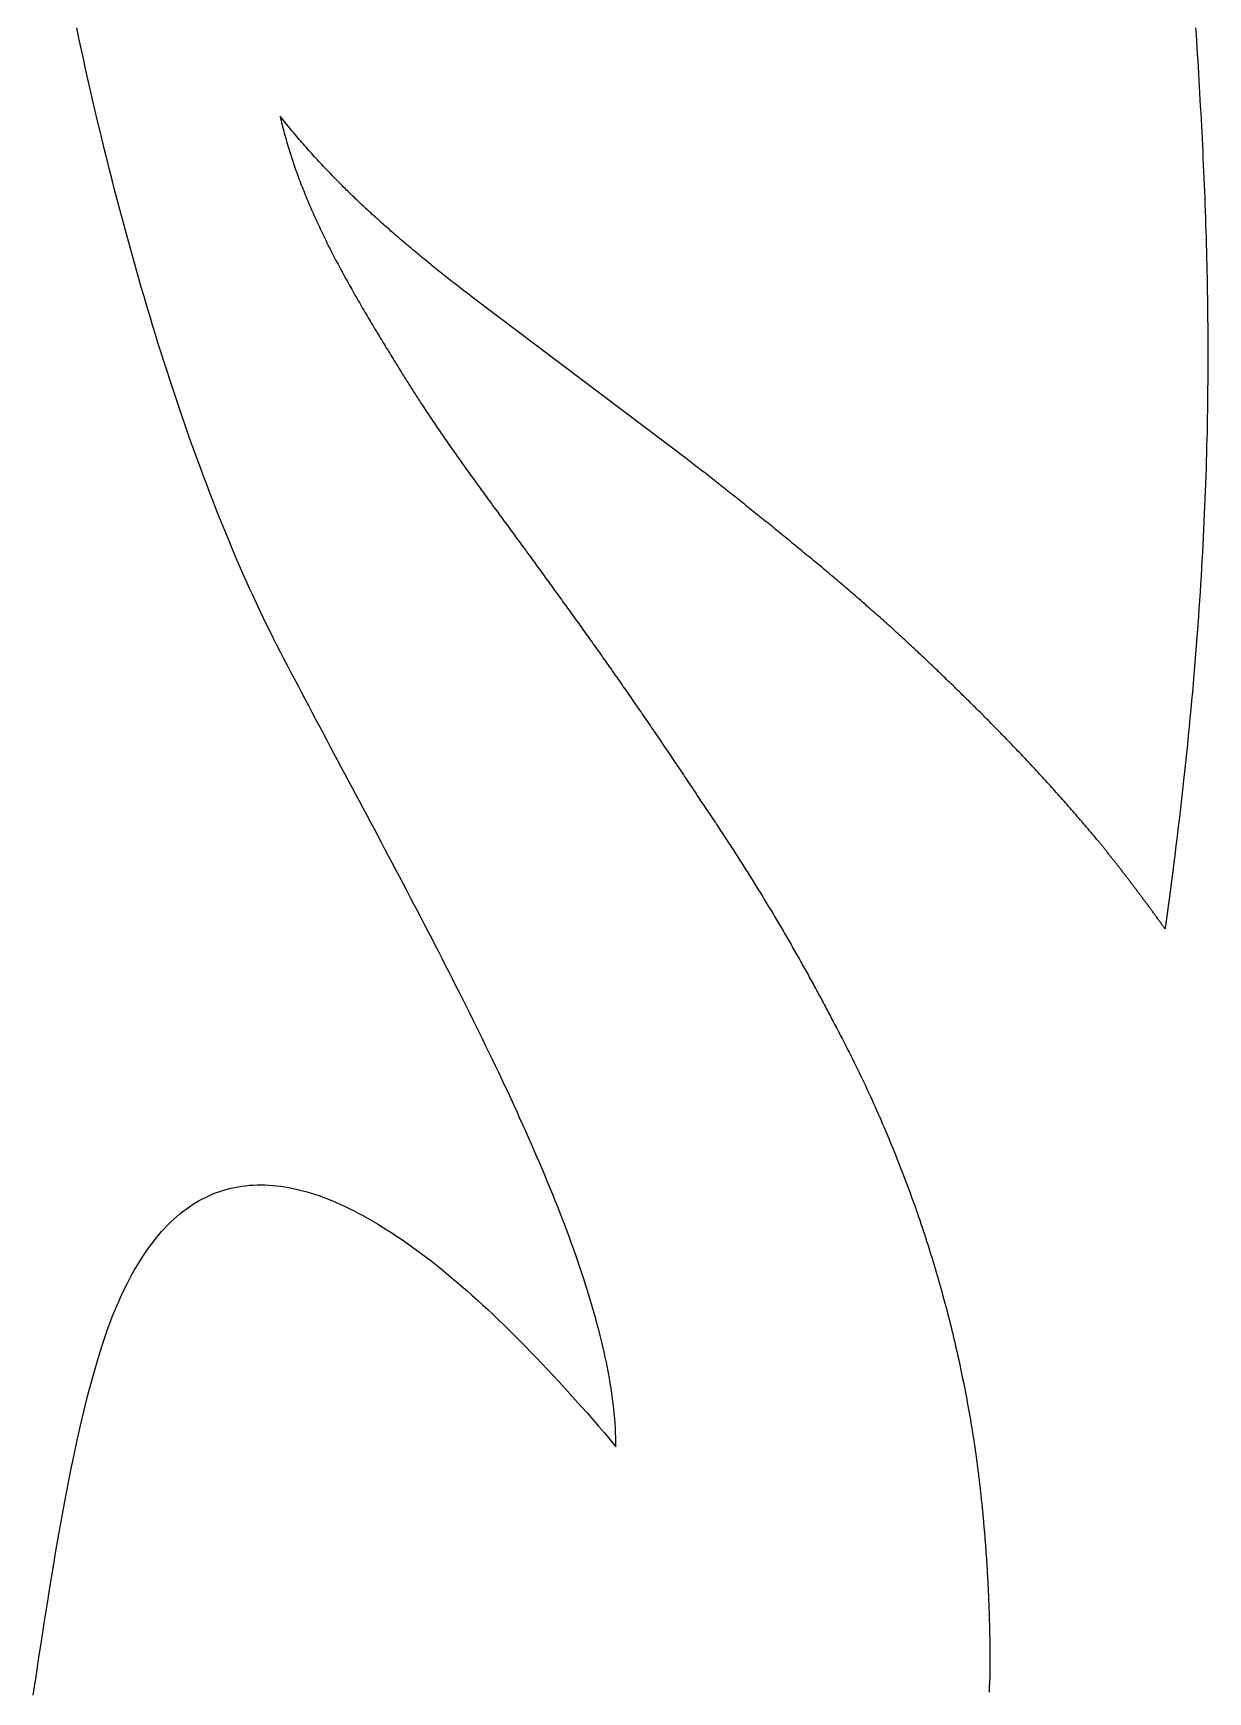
# Model space of a CAD drawing. Extents: x 5 to 105, y 2 to 136.
# Drawn here: x 77.87 to 81.98, y 32.88 to 38.68 of the extents above; entities that cross this region are included whole.
import ezdxf

# ---------------------------------------------------------------- set-up
doc = ezdxf.new("R2010")
doc.units = 0
doc.layers.get('0').update_dxf_attribs({"linetype": 'CONTINUOUS'})

msp = doc.modelspace()

# ---------------------------------------------------------------- linework, layer by layer
at = {"color": 7}
msp.add_lwpolyline([(80.1594, 37.1897), (79.4109, 37.7534)], dxfattribs=at)
for points in [[(78.737, 36.5169, 0), (78.7249, 36.5404, 0), (78.7128, 36.5642, 0), (78.7008, 36.5883, 0), (78.6888, 36.6127, 0), (78.6768, 36.6373, 0), (78.6649, 36.6623, 0), (78.653, 36.6876, 0), (78.6411, 36.7132, 0), (78.6294, 36.739, 0), (78.6176, 36.7651, 0), (78.6059, 36.7915, 0), (78.5943, 36.8182, 0), (78.5826, 36.8451, 0), (78.5711, 36.8723, 0), (78.5596, 36.8998, 0), (78.5481, 36.9275, 0), (78.5367, 36.9555, 0), (78.5254, 36.9837, 0), (78.5141, 37.0121, 0), (78.5028, 37.0408, 0), (78.4916, 37.0698, 0), (78.4805, 37.0989, 0), (78.4694, 37.1283, 0), (78.4584, 37.158, 0), (78.4474, 37.1878, 0), (78.4365, 37.2179, 0), (78.4256, 37.2481, 0), (78.4148, 37.2786, 0), (78.4041, 37.3093, 0), (78.3934, 37.3402, 0), (78.3828, 37.3713, 0), (78.3722, 37.4026, 0), (78.3617, 37.434, 0), (78.3513, 37.4657, 0), (78.341, 37.4976, 0), (78.3307, 37.5296, 0), (78.3204, 37.5618, 0), (78.3103, 37.5941, 0), (78.3002, 37.6267, 0), (78.2902, 37.6594, 0), (78.2802, 37.6922, 0), (78.2703, 37.7252, 0), (78.2605, 37.7584, 0), (78.2508, 37.7917, 0), (78.2411, 37.8252, 0), (78.2315, 37.8588, 0), (78.222, 37.8925, 0), (78.2126, 37.9264, 0), (78.2032, 37.9604, 0), (78.1939, 37.9945, 0), (78.1847, 38.0287, 0), (78.1756, 38.0631, 0), (78.1665, 38.0975, 0), (78.1575, 38.1321, 0), (78.1486, 38.1668, 0), (78.1398, 38.2016, 0), (78.1311, 38.2365, 0), (78.1224, 38.2715, 0), (78.1139, 38.3065, 0), (78.1054, 38.3417, 0), (78.097, 38.3769, 0), (78.0887, 38.4122, 0), (78.0805, 38.4476, 0), (78.0723, 38.4831, 0), (78.0643, 38.5186, 0), (78.0563, 38.5542, 0), (78.0484, 38.5899, 0), (78.0407, 38.6256, 0), (78.033, 38.6613, 0), (78.0254, 38.6971, 0)], [(81.9345, 38.6976, 0), (81.936, 38.6747, 0), (81.9374, 38.6518, 0), (81.9388, 38.629, 0), (81.9402, 38.6061, 0), (81.9416, 38.5833, 0), (81.943, 38.5605, 0), (81.9444, 38.5377, 0), (81.9457, 38.5149, 0), (81.947, 38.4921, 0), (81.9483, 38.4693, 0), (81.9496, 38.4465, 0), (81.9509, 38.4237, 0), (81.9521, 38.4009, 0), (81.9534, 38.3781, 0), (81.9545, 38.3553, 0), (81.9557, 38.3325, 0), (81.9569, 38.3096, 0), (81.958, 38.2868, 0), (81.9591, 38.2639, 0), (81.9602, 38.241, 0), (81.9612, 38.2181, 0), (81.9623, 38.1952, 0), (81.9632, 38.1722, 0), (81.9642, 38.1492, 0), (81.9651, 38.1262, 0), (81.9661, 38.1031, 0), (81.9669, 38.0801, 0), (81.9678, 38.0569, 0), (81.9686, 38.0338, 0), (81.9694, 38.0106, 0), (81.9701, 37.9873, 0), (81.9708, 37.9641, 0), (81.9715, 37.9407, 0), (81.9721, 37.9174, 0), (81.9727, 37.8939, 0), (81.9733, 37.8705, 0), (81.9738, 37.8469, 0), (81.9743, 37.8233, 0), (81.9748, 37.7997, 0), (81.9752, 37.776, 0), (81.9756, 37.7522, 0), (81.9759, 37.7284, 0), (81.9762, 37.7045, 0), (81.9765, 37.6805, 0), (81.9767, 37.6564, 0), (81.9768, 37.6323, 0), (81.977, 37.6081, 0), (81.977, 37.5838, 0), (81.9771, 37.5595, 0), (81.977, 37.5351, 0), (81.977, 37.5105, 0), (81.9769, 37.4859, 0), (81.9767, 37.4612, 0), (81.9765, 37.4364, 0), (81.9762, 37.4116, 0), (81.9759, 37.3866, 0), (81.9756, 37.3615, 0), (81.9752, 37.3364, 0), (81.9747, 37.3111, 0), (81.9742, 37.2857, 0), (81.9736, 37.2603, 0), (81.973, 37.2347, 0), (81.9723, 37.209, 0), (81.9716, 37.1832, 0), (81.9708, 37.1573, 0), (81.9699, 37.1312, 0), (81.969, 37.1051, 0), (81.9681, 37.0788, 0), (81.967, 37.0524, 0), (81.966, 37.0259, 0), (81.9648, 36.9993, 0), (81.9636, 36.9725, 0), (81.9623, 36.9456, 0), (81.961, 36.9186, 0), (81.9596, 36.8914, 0), (81.9582, 36.8641, 0), (81.9566, 36.8367, 0), (81.9551, 36.8091, 0), (81.9534, 36.7814, 0), (81.9517, 36.7535, 0), (81.9499, 36.7255, 0), (81.948, 36.6974, 0), (81.9461, 36.669, 0), (81.9441, 36.6406, 0), (81.9421, 36.612, 0), (81.9399, 36.5832, 0), (81.9377, 36.5542, 0), (81.9355, 36.5251, 0), (81.9331, 36.4959, 0), (81.9307, 36.4665, 0), (81.9282, 36.4369, 0), (81.9256, 36.4071, 0), (81.923, 36.3772, 0), (81.9202, 36.347, 0), (81.9174, 36.3168, 0), (81.9146, 36.2863, 0), (81.9116, 36.2556, 0), (81.9086, 36.2248, 0), (81.9055, 36.1938, 0), (81.9023, 36.1626, 0), (81.899, 36.1312, 0), (81.8956, 36.0996, 0), (81.8922, 36.0679, 0), (81.8887, 36.0359, 0), (81.8851, 36.0037, 0), (81.8814, 35.9714, 0), (81.8776, 35.9388, 0), (81.8738, 35.906, 0), (81.8698, 35.8731, 0), (81.8658, 35.8399, 0), (81.8617, 35.8065, 0), (81.8574, 35.7729, 0), (81.8532, 35.7391, 0)], [(78.7358, 38.3887, 0), (78.7376, 38.3813, 0), (78.7393, 38.3739, 0), (78.7411, 38.3665, 0), (78.7429, 38.3591, 0), (78.7447, 38.3517, 0), (78.7466, 38.3444, 0), (78.7485, 38.337, 0), (78.7505, 38.3297, 0), (78.7525, 38.3224, 0), (78.7545, 38.3151, 0), (78.7565, 38.3077, 0), (78.7586, 38.3004, 0), (78.7607, 38.2931, 0), (78.7629, 38.2859, 0), (78.7651, 38.2786, 0), (78.7673, 38.2713, 0), (78.7696, 38.2641, 0), (78.7718, 38.2568, 0), (78.7742, 38.2496, 0), (78.7765, 38.2424, 0), (78.7789, 38.2352, 0), (78.7813, 38.2279, 0), (78.7837, 38.2207, 0), (78.7862, 38.2136, 0), (78.7887, 38.2064, 0), (78.7912, 38.1992, 0), (78.7938, 38.192, 0), (78.7964, 38.1849, 0), (78.799, 38.1777, 0), (78.8017, 38.1706, 0), (78.8043, 38.1635, 0), (78.807, 38.1564, 0), (78.8098, 38.1493, 0), (78.8125, 38.1422, 0), (78.8153, 38.1351, 0), (78.8181, 38.128, 0), (78.821, 38.1209, 0), (78.8238, 38.1138, 0), (78.8267, 38.1068, 0), (78.8296, 38.0997, 0), (78.8326, 38.0927, 0), (78.8355, 38.0857, 0), (78.8385, 38.0786, 0), (78.8415, 38.0716, 0), (78.8446, 38.0646, 0), (78.8476, 38.0576, 0), (78.8507, 38.0506, 0), (78.8538, 38.0437, 0), (78.8569, 38.0367, 0), (78.8601, 38.0297, 0), (78.8633, 38.0228, 0), (78.8665, 38.0158, 0), (78.8697, 38.0089, 0), (78.8729, 38.0019, 0), (78.8762, 37.995, 0), (78.8795, 37.9881, 0), (78.8828, 37.9812, 0), (78.8861, 37.9743, 0), (78.8894, 37.9674, 0), (78.8928, 37.9605, 0), (78.8962, 37.9536, 0), (78.8996, 37.9468, 0), (78.903, 37.9399, 0), (78.9064, 37.933, 0), (78.9099, 37.9262, 0), (78.9133, 37.9194, 0), (78.9168, 37.9125, 0), (78.9203, 37.9057, 0), (78.9239, 37.8989, 0), (78.9274, 37.8921, 0), (78.931, 37.8853, 0), (78.9345, 37.8785, 0), (78.9381, 37.8717, 0), (78.9417, 37.8649, 0), (78.9453, 37.8582, 0), (78.949, 37.8514, 0), (78.9526, 37.8446, 0), (78.9563, 37.8379, 0), (78.9599, 37.8311, 0), (78.9636, 37.8244, 0), (78.9673, 37.8177, 0), (78.971, 37.811, 0), (78.9748, 37.8043, 0), (78.9785, 37.7976, 0), (78.9823, 37.7909, 0), (78.986, 37.7842, 0), (78.9898, 37.7775, 0), (78.9936, 37.7708, 0), (78.9974, 37.7641, 0), (79.0012, 37.7575, 0), (79.005, 37.7508, 0), (79.0088, 37.7442, 0), (79.0127, 37.7375, 0), (79.0165, 37.7309, 0), (79.0204, 37.7242, 0), (79.0242, 37.7176, 0), (79.0281, 37.711, 0), (79.032, 37.7044, 0), (79.0359, 37.6978, 0), (79.0398, 37.6912, 0), (79.0437, 37.6846, 0), (79.0476, 37.678, 0), (79.0515, 37.6714, 0), (79.0554, 37.6649, 0), (79.0593, 37.6583, 0), (79.0633, 37.6518, 0), (79.0672, 37.6452, 0), (79.0711, 37.6387, 0), (79.0751, 37.6321, 0), (79.0791, 37.6256, 0), (79.083, 37.6191, 0), (79.087, 37.6125, 0), (79.0909, 37.606, 0), (79.0949, 37.5995, 0), (79.0989, 37.593, 0), (79.1029, 37.5865, 0), (79.1068, 37.58, 0), (79.1108, 37.5735, 0), (79.1148, 37.5671, 0), (79.1188, 37.5606, 0), (79.1228, 37.5541, 0), (79.1267, 37.5477, 0), (79.1307, 37.5412, 0), (79.1347, 37.5348, 0), (79.1387, 37.5283, 0), (79.1427, 37.5219, 0), (79.1467, 37.5154, 0)], [(79.4109, 37.7534, 0), (79.4051, 37.7578, 0), (79.3993, 37.7623, 0), (79.3935, 37.7668, 0), (79.3877, 37.7713, 0), (79.3819, 37.7757, 0), (79.3761, 37.7802, 0), (79.3704, 37.7847, 0), (79.3646, 37.7892, 0), (79.3588, 37.7937, 0), (79.3531, 37.7982, 0), (79.3473, 37.8027, 0), (79.3416, 37.8072, 0), (79.3358, 37.8117, 0), (79.3301, 37.8162, 0), (79.3244, 37.8208, 0), (79.3186, 37.8253, 0), (79.3129, 37.8298, 0), (79.3072, 37.8343, 0), (79.3015, 37.8389, 0), (79.2958, 37.8434, 0), (79.2901, 37.848, 0), (79.2844, 37.8525, 0), (79.2788, 37.8571, 0), (79.2731, 37.8617, 0), (79.2674, 37.8662, 0), (79.2618, 37.8708, 0), (79.2561, 37.8754, 0), (79.2505, 37.88, 0), (79.2449, 37.8846, 0), (79.2392, 37.8892, 0), (79.2336, 37.8938, 0), (79.228, 37.8984, 0), (79.2224, 37.9031, 0), (79.2168, 37.9077, 0), (79.2112, 37.9124, 0), (79.2056, 37.917, 0), (79.2, 37.9217, 0), (79.1945, 37.9263, 0), (79.1889, 37.931, 0), (79.1834, 37.9357, 0), (79.1778, 37.9404, 0), (79.1723, 37.9451, 0), (79.1668, 37.9498, 0), (79.1612, 37.9545, 0), (79.1557, 37.9592, 0), (79.1502, 37.9639, 0), (79.1447, 37.9687, 0), (79.1392, 37.9734, 0), (79.1337, 37.9782, 0), (79.1283, 37.983, 0), (79.1228, 37.9877, 0), (79.1174, 37.9925, 0), (79.1119, 37.9973, 0), (79.1065, 38.0021, 0), (79.101, 38.0069, 0), (79.0956, 38.0118, 0), (79.0902, 38.0166, 0), (79.0848, 38.0215, 0), (79.0794, 38.0263, 0), (79.074, 38.0312, 0), (79.0686, 38.0361, 0), (79.0633, 38.041, 0), (79.0579, 38.0459, 0), (79.0525, 38.0508, 0), (79.0472, 38.0557, 0), (79.0419, 38.0606, 0), (79.0365, 38.0656, 0), (79.0312, 38.0705, 0), (79.0259, 38.0755, 0), (79.0206, 38.0805, 0), (79.0153, 38.0855, 0), (79.0101, 38.0905, 0), (79.0048, 38.0955, 0), (78.9995, 38.1005, 0), (78.9943, 38.1056, 0), (78.989, 38.1107, 0), (78.9838, 38.1157, 0), (78.9786, 38.1208, 0), (78.9734, 38.1259, 0), (78.9682, 38.131, 0), (78.963, 38.1361, 0), (78.9578, 38.1413, 0), (78.9526, 38.1464, 0), (78.9475, 38.1516, 0), (78.9423, 38.1568, 0), (78.9372, 38.162, 0), (78.9321, 38.1672, 0), (78.9269, 38.1724, 0), (78.9218, 38.1776, 0), (78.9167, 38.1829, 0), (78.9116, 38.1881, 0), (78.9066, 38.1934, 0), (78.9015, 38.1987, 0), (78.8964, 38.204, 0), (78.8914, 38.2094, 0), (78.8863, 38.2147, 0), (78.8813, 38.2201, 0), (78.8763, 38.2254, 0), (78.8713, 38.2308, 0), (78.8663, 38.2362, 0), (78.8613, 38.2416, 0), (78.8564, 38.2471, 0), (78.8514, 38.2525, 0), (78.8465, 38.258, 0), (78.8415, 38.2635, 0), (78.8366, 38.269, 0), (78.8317, 38.2745, 0), (78.8268, 38.2801, 0), (78.8219, 38.2856, 0), (78.817, 38.2912, 0), (78.8121, 38.2968, 0), (78.8073, 38.3024, 0), (78.8024, 38.308, 0), (78.7976, 38.3136, 0), (78.7928, 38.3193, 0), (78.788, 38.325, 0), (78.7832, 38.3307, 0), (78.7784, 38.3364, 0), (78.7736, 38.3421, 0), (78.7688, 38.3479, 0), (78.7641, 38.3537, 0), (78.7594, 38.3594, 0), (78.7546, 38.3653, 0), (78.7499, 38.3711, 0), (78.7452, 38.3769, 0), (78.7405, 38.3828, 0), (78.7359, 38.3887, 0)], [(79.1467, 37.5154, 0), (79.1506, 37.5089, 0), (79.1546, 37.5024, 0), (79.1586, 37.4958, 0), (79.1626, 37.4893, 0), (79.1666, 37.4828, 0), (79.1706, 37.4764, 0), (79.1747, 37.4699, 0), (79.1787, 37.4634, 0), (79.1828, 37.4569, 0), (79.1868, 37.4505, 0), (79.1909, 37.4441, 0), (79.195, 37.4376, 0), (79.1991, 37.4312, 0), (79.2032, 37.4248, 0), (79.2073, 37.4184, 0), (79.2114, 37.412, 0), (79.2155, 37.4056, 0), (79.2196, 37.3992, 0), (79.2238, 37.3929, 0), (79.2279, 37.3865, 0), (79.2321, 37.3802, 0), (79.2362, 37.3738, 0), (79.2404, 37.3675, 0), (79.2446, 37.3612, 0), (79.2488, 37.3549, 0), (79.253, 37.3486, 0), (79.2572, 37.3423, 0), (79.2614, 37.336, 0), (79.2656, 37.3297, 0), (79.2698, 37.3234, 0), (79.2741, 37.3171, 0), (79.2783, 37.3109, 0), (79.2825, 37.3046, 0), (79.2868, 37.2984, 0), (79.2911, 37.2921, 0), (79.2953, 37.2859, 0), (79.2996, 37.2797, 0), (79.3039, 37.2735, 0), (79.3081, 37.2673, 0), (79.3124, 37.2611, 0), (79.3167, 37.2549, 0), (79.321, 37.2487, 0), (79.3253, 37.2425, 0), (79.3296, 37.2363, 0), (79.3339, 37.2301, 0), (79.3383, 37.224, 0), (79.3426, 37.2178, 0), (79.3469, 37.2117, 0), (79.3513, 37.2055, 0), (79.3556, 37.1994, 0), (79.3599, 37.1932, 0), (79.3643, 37.1871, 0), (79.3686, 37.181, 0), (79.373, 37.1749, 0), (79.3773, 37.1688, 0), (79.3817, 37.1626, 0), (79.3861, 37.1565, 0), (79.3904, 37.1504, 0), (79.3948, 37.1443, 0), (79.3992, 37.1383, 0), (79.4035, 37.1322, 0), (79.4079, 37.1261, 0), (79.4123, 37.12, 0), (79.4167, 37.1139, 0), (79.4211, 37.1079, 0), (79.4255, 37.1018, 0), (79.4299, 37.0958, 0), (79.4343, 37.0897, 0), (79.4387, 37.0836, 0), (79.4431, 37.0776, 0), (79.4475, 37.0716, 0), (79.4519, 37.0655, 0), (79.4563, 37.0595, 0), (79.4607, 37.0534, 0), (79.4651, 37.0474, 0), (79.4695, 37.0414, 0), (79.4739, 37.0354, 0), (79.4783, 37.0293, 0), (79.4827, 37.0233, 0), (79.4871, 37.0173, 0), (79.4915, 37.0113, 0), (79.4959, 37.0053, 0), (79.5003, 36.9993, 0), (79.5047, 36.9933, 0), (79.5092, 36.9873, 0), (79.5136, 36.9812, 0), (79.518, 36.9752, 0), (79.5224, 36.9692, 0), (79.5268, 36.9633, 0), (79.5312, 36.9573, 0), (79.5356, 36.9513, 0), (79.54, 36.9453, 0), (79.5444, 36.9393, 0), (79.5488, 36.9333, 0), (79.5532, 36.9273, 0), (79.5576, 36.9213, 0), (79.562, 36.9153, 0), (79.5664, 36.9093, 0), (79.5708, 36.9034, 0), (79.5752, 36.8974, 0), (79.5796, 36.8914, 0), (79.584, 36.8854, 0), (79.5884, 36.8794, 0), (79.5927, 36.8734, 0), (79.5971, 36.8675, 0), (79.6015, 36.8615, 0), (79.6059, 36.8555, 0), (79.6102, 36.8495, 0), (79.6146, 36.8435, 0), (79.619, 36.8375, 0), (79.6233, 36.8316, 0), (79.6277, 36.8256, 0), (79.632, 36.8196, 0), (79.6364, 36.8136, 0), (79.6407, 36.8076, 0), (79.6451, 36.8016, 0), (79.6494, 36.7956, 0), (79.6538, 36.7897, 0), (79.6581, 36.7837, 0), (79.6624, 36.7777, 0), (79.6667, 36.7717, 0), (79.671, 36.7657, 0), (79.6754, 36.7597, 0), (79.6797, 36.7537, 0), (79.684, 36.7477, 0), (79.6883, 36.7417, 0), (79.6925, 36.7357, 0)], [(80.9012, 36.5752, 0), (80.8955, 36.5804, 0), (80.8898, 36.5856, 0), (80.8841, 36.5907, 0), (80.8783, 36.5959, 0), (80.8726, 36.6011, 0), (80.8669, 36.6062, 0), (80.8611, 36.6113, 0), (80.8554, 36.6165, 0), (80.8496, 36.6216, 0), (80.8439, 36.6267, 0), (80.8381, 36.6318, 0), (80.8324, 36.637, 0), (80.8266, 36.6421, 0), (80.8209, 36.6472, 0), (80.8151, 36.6522, 0), (80.8093, 36.6573, 0), (80.8036, 36.6624, 0), (80.7978, 36.6675, 0), (80.792, 36.6725, 0), (80.7862, 36.6776, 0), (80.7805, 36.6826, 0), (80.7747, 36.6877, 0), (80.7689, 36.6927, 0), (80.7631, 36.6977, 0), (80.7573, 36.7027, 0), (80.7515, 36.7078, 0), (80.7457, 36.7128, 0), (80.7399, 36.7178, 0), (80.7341, 36.7228, 0), (80.7283, 36.7278, 0), (80.7225, 36.7327, 0), (80.7167, 36.7377, 0), (80.7109, 36.7427, 0), (80.7051, 36.7477, 0), (80.6993, 36.7526, 0), (80.6934, 36.7576, 0), (80.6876, 36.7625, 0), (80.6818, 36.7675, 0), (80.676, 36.7724, 0), (80.6701, 36.7773, 0), (80.6643, 36.7823, 0), (80.6585, 36.7872, 0), (80.6526, 36.7921, 0), (80.6468, 36.797, 0), (80.641, 36.8019, 0), (80.6351, 36.8068, 0), (80.6293, 36.8117, 0), (80.6234, 36.8166, 0), (80.6176, 36.8215, 0), (80.6118, 36.8264, 0), (80.6059, 36.8312, 0), (80.6001, 36.8361, 0), (80.5942, 36.841, 0), (80.5884, 36.8458, 0), (80.5825, 36.8507, 0), (80.5766, 36.8555, 0), (80.5708, 36.8604, 0), (80.5649, 36.8652, 0), (80.5591, 36.87, 0), (80.5532, 36.8749, 0), (80.5474, 36.8797, 0), (80.5415, 36.8845, 0), (80.5356, 36.8893, 0), (80.5298, 36.8941, 0), (80.5239, 36.8989, 0), (80.518, 36.9037, 0), (80.5122, 36.9085, 0), (80.5063, 36.9133, 0), (80.5004, 36.9181, 0), (80.4945, 36.9229, 0), (80.4887, 36.9277, 0), (80.4828, 36.9324, 0), (80.4769, 36.9372, 0), (80.471, 36.942, 0), (80.4652, 36.9467, 0), (80.4593, 36.9515, 0), (80.4534, 36.9562, 0), (80.4475, 36.961, 0), (80.4416, 36.9657, 0), (80.4358, 36.9705, 0), (80.4299, 36.9752, 0), (80.424, 36.9799, 0), (80.4181, 36.9847, 0), (80.4122, 36.9894, 0), (80.4064, 36.9941, 0), (80.4005, 36.9988, 0), (80.3946, 37.0036, 0), (80.3887, 37.0083, 0), (80.3828, 37.013, 0), (80.3769, 37.0177, 0), (80.3711, 37.0224, 0), (80.3652, 37.0271, 0), (80.3593, 37.0318, 0), (80.3534, 37.0365, 0), (80.3475, 37.0412, 0), (80.3416, 37.0458, 0), (80.3358, 37.0505, 0), (80.3299, 37.0552, 0), (80.324, 37.0599, 0), (80.3181, 37.0645, 0), (80.3122, 37.0692, 0), (80.3063, 37.0739, 0), (80.3005, 37.0785, 0), (80.2946, 37.0832, 0), (80.2887, 37.0879, 0), (80.2828, 37.0925, 0), (80.2769, 37.0972, 0), (80.271, 37.1018, 0), (80.2652, 37.1065, 0), (80.2593, 37.1111, 0), (80.2534, 37.1158, 0), (80.2475, 37.1204, 0), (80.2416, 37.125, 0), (80.2358, 37.1297, 0), (80.2299, 37.1343, 0), (80.224, 37.1389, 0), (80.2181, 37.1436, 0), (80.2123, 37.1482, 0), (80.2064, 37.1528, 0), (80.2005, 37.1574, 0), (80.1946, 37.162, 0), (80.1888, 37.1667, 0), (80.1829, 37.1713, 0), (80.177, 37.1759, 0), (80.1712, 37.1805, 0), (80.1653, 37.1851, 0), (80.1594, 37.1897, 0)], [(79.6925, 36.7357, 0), (79.6969, 36.7297, 0), (79.7012, 36.7238, 0), (79.7056, 36.7178, 0), (79.7099, 36.7119, 0), (79.7143, 36.7059, 0), (79.7186, 36.7, 0), (79.7229, 36.694, 0), (79.7272, 36.688, 0), (79.7316, 36.6821, 0), (79.7359, 36.6761, 0), (79.7402, 36.6702, 0), (79.7445, 36.6642, 0), (79.7488, 36.6582, 0), (79.7531, 36.6523, 0), (79.7574, 36.6463, 0), (79.7617, 36.6404, 0), (79.766, 36.6344, 0), (79.7703, 36.6284, 0), (79.7746, 36.6225, 0), (79.7789, 36.6165, 0), (79.7832, 36.6106, 0), (79.7874, 36.6046, 0), (79.7917, 36.5986, 0), (79.796, 36.5927, 0), (79.8002, 36.5867, 0), (79.8045, 36.5807, 0), (79.8088, 36.5748, 0), (79.813, 36.5688, 0), (79.8173, 36.5629, 0), (79.8215, 36.5569, 0), (79.8258, 36.5509, 0), (79.83, 36.545, 0), (79.8342, 36.539, 0), (79.8385, 36.533, 0), (79.8427, 36.5271, 0), (79.8469, 36.5211, 0), (79.8511, 36.5151, 0), (79.8554, 36.5092, 0), (79.8596, 36.5032, 0), (79.8638, 36.4972, 0), (79.868, 36.4913, 0), (79.8722, 36.4853, 0), (79.8764, 36.4793, 0), (79.8806, 36.4734, 0), (79.8848, 36.4674, 0), (79.889, 36.4614, 0), (79.8932, 36.4555, 0), (79.8974, 36.4495, 0), (79.9015, 36.4435, 0), (79.9057, 36.4376, 0), (79.9099, 36.4316, 0), (79.9141, 36.4256, 0), (79.9182, 36.4197, 0), (79.9224, 36.4137, 0), (79.9266, 36.4077, 0), (79.9307, 36.4018, 0), (79.9349, 36.3958, 0), (79.939, 36.3898, 0), (79.9432, 36.3839, 0), (79.9473, 36.3779, 0), (79.9514, 36.372, 0), (79.9556, 36.366, 0), (79.9597, 36.36, 0), (79.9638, 36.3541, 0), (79.968, 36.3481, 0), (79.9721, 36.3421, 0), (79.9762, 36.3362, 0), (79.9803, 36.3302, 0), (79.9844, 36.3243, 0), (79.9885, 36.3183, 0), (79.9926, 36.3123, 0), (79.9967, 36.3064, 0), (80.0008, 36.3004, 0), (80.0049, 36.2945, 0), (80.009, 36.2885, 0), (80.0131, 36.2825, 0), (80.0172, 36.2766, 0), (80.0213, 36.2706, 0), (80.0253, 36.2647, 0), (80.0294, 36.2587, 0), (80.0335, 36.2527, 0), (80.0375, 36.2468, 0), (80.0416, 36.2408, 0), (80.0457, 36.2349, 0), (80.0497, 36.2289, 0), (80.0538, 36.223, 0), (80.0578, 36.217, 0), (80.0619, 36.2111, 0), (80.0659, 36.2051, 0), (80.0699, 36.1992, 0), (80.074, 36.1932, 0), (80.078, 36.1873, 0), (80.082, 36.1813, 0), (80.0861, 36.1754, 0), (80.0901, 36.1694, 0), (80.0941, 36.1635, 0), (80.0981, 36.1575, 0), (80.1021, 36.1516, 0), (80.1061, 36.1456, 0), (80.1101, 36.1397, 0), (80.1141, 36.1337, 0), (80.1181, 36.1278, 0), (80.1221, 36.1219, 0), (80.1261, 36.1159, 0), (80.1301, 36.11, 0), (80.1341, 36.104, 0), (80.138, 36.0981, 0), (80.142, 36.0922, 0), (80.146, 36.0862, 0), (80.1499, 36.0803, 0), (80.1539, 36.0744, 0), (80.1579, 36.0684, 0), (80.1618, 36.0625, 0), (80.1658, 36.0566, 0), (80.1697, 36.0506, 0), (80.1737, 36.0447, 0), (80.1776, 36.0388, 0), (80.1816, 36.0328, 0), (80.1855, 36.0269, 0), (80.1894, 36.021, 0), (80.1934, 36.0151, 0), (80.1973, 36.0091, 0), (80.2012, 36.0032, 0), (80.2051, 35.9973, 0), (80.209, 35.9914, 0), (80.213, 35.9855, 0), (80.2169, 35.9795, 0)], [(81.595, 35.8559, 0), (81.5898, 35.862, 0), (81.5847, 35.8682, 0), (81.5795, 35.8744, 0), (81.5744, 35.8806, 0), (81.5692, 35.8867, 0), (81.564, 35.8928, 0), (81.5588, 35.899, 0), (81.5536, 35.9051, 0), (81.5484, 35.9112, 0), (81.5432, 35.9173, 0), (81.538, 35.9234, 0), (81.5327, 35.9295, 0), (81.5275, 35.9355, 0), (81.5223, 35.9416, 0), (81.517, 35.9477, 0), (81.5118, 35.9537, 0), (81.5065, 35.9597, 0), (81.5013, 35.9658, 0), (81.496, 35.9718, 0), (81.4907, 35.9778, 0), (81.4855, 35.9838, 0), (81.4802, 35.9898, 0), (81.4749, 35.9958, 0), (81.4696, 36.0017, 0), (81.4643, 36.0077, 0), (81.459, 36.0136, 0), (81.4537, 36.0196, 0), (81.4483, 36.0255, 0), (81.443, 36.0315, 0), (81.4377, 36.0374, 0), (81.4323, 36.0433, 0), (81.427, 36.0492, 0), (81.4217, 36.0551, 0), (81.4163, 36.061, 0), (81.4109, 36.0668, 0), (81.4056, 36.0727, 0), (81.4002, 36.0786, 0), (81.3948, 36.0844, 0), (81.3895, 36.0902, 0), (81.3841, 36.0961, 0), (81.3787, 36.1019, 0), (81.3733, 36.1077, 0), (81.3679, 36.1135, 0), (81.3625, 36.1193, 0), (81.3571, 36.1251, 0), (81.3517, 36.1309, 0), (81.3462, 36.1367, 0), (81.3408, 36.1424, 0), (81.3354, 36.1482, 0), (81.33, 36.1539, 0), (81.3245, 36.1597, 0), (81.3191, 36.1654, 0), (81.3136, 36.1711, 0), (81.3082, 36.1769, 0), (81.3027, 36.1826, 0), (81.2973, 36.1883, 0), (81.2918, 36.194, 0), (81.2863, 36.1996, 0), (81.2809, 36.2053, 0), (81.2754, 36.211, 0), (81.2699, 36.2167, 0), (81.2644, 36.2223, 0), (81.2589, 36.228, 0), (81.2534, 36.2336, 0), (81.2479, 36.2392, 0), (81.2424, 36.2449, 0), (81.2369, 36.2505, 0), (81.2314, 36.2561, 0), (81.2259, 36.2617, 0), (81.2204, 36.2673, 0), (81.2149, 36.2729, 0), (81.2094, 36.2785, 0), (81.2038, 36.284, 0), (81.1983, 36.2896, 0), (81.1928, 36.2952, 0), (81.1872, 36.3007, 0), (81.1817, 36.3063, 0), (81.1761, 36.3118, 0), (81.1706, 36.3173, 0), (81.165, 36.3228, 0), (81.1595, 36.3284, 0), (81.1539, 36.3339, 0), (81.1484, 36.3394, 0), (81.1428, 36.3449, 0), (81.1372, 36.3504, 0), (81.1317, 36.3558, 0), (81.1261, 36.3613, 0), (81.1205, 36.3668, 0), (81.1149, 36.3722, 0), (81.1093, 36.3777, 0), (81.1038, 36.3831, 0), (81.0982, 36.3886, 0), (81.0926, 36.394, 0), (81.087, 36.3995, 0), (81.0814, 36.4049, 0), (81.0758, 36.4103, 0), (81.0702, 36.4157, 0), (81.0646, 36.4211, 0), (81.059, 36.4265, 0), (81.0534, 36.4319, 0), (81.0478, 36.4373, 0), (81.0422, 36.4427, 0), (81.0365, 36.448, 0), (81.0309, 36.4534, 0), (81.0253, 36.4588, 0), (81.0197, 36.4641, 0), (81.0141, 36.4695, 0), (81.0084, 36.4748, 0), (81.0028, 36.4801, 0), (80.9972, 36.4855, 0), (80.9915, 36.4908, 0), (80.9859, 36.4961, 0), (80.9803, 36.5014, 0), (80.9746, 36.5067, 0), (80.969, 36.512, 0), (80.9634, 36.5173, 0), (80.9577, 36.5226, 0), (80.9521, 36.5279, 0), (80.9464, 36.5332, 0), (80.9408, 36.5384, 0), (80.9351, 36.5437, 0), (80.9295, 36.549, 0), (80.9238, 36.5542, 0), (80.9182, 36.5595, 0), (80.9125, 36.5647, 0), (80.9069, 36.57, 0), (80.9012, 36.5752, 0)], [(79.9092, 33.7408, 0), (79.9091, 33.7569, 0), (79.9087, 33.7732, 0), (79.9081, 33.7896, 0), (79.9073, 33.8062, 0), (79.9062, 33.8229, 0), (79.9049, 33.8398, 0), (79.9033, 33.8568, 0), (79.9016, 33.874, 0), (79.8996, 33.8914, 0), (79.8974, 33.9089, 0), (79.8949, 33.9265, 0), (79.8923, 33.9443, 0), (79.8894, 33.9622, 0), (79.8863, 33.9802, 0), (79.883, 33.9984, 0), (79.8795, 34.0167, 0), (79.8758, 34.0352, 0), (79.8718, 34.0538, 0), (79.8677, 34.0725, 0), (79.8634, 34.0914, 0), (79.8589, 34.1103, 0), (79.8541, 34.1295, 0), (79.8492, 34.1487, 0), (79.8441, 34.168, 0), (79.8388, 34.1875, 0), (79.8334, 34.2071, 0), (79.8277, 34.2268, 0), (79.8218, 34.2467, 0), (79.8158, 34.2666, 0), (79.8096, 34.2867, 0), (79.8033, 34.3069, 0), (79.7967, 34.3271, 0), (79.79, 34.3475, 0), (79.7831, 34.368, 0), (79.7761, 34.3886, 0), (79.7689, 34.4094, 0), (79.7615, 34.4302, 0), (79.754, 34.4511, 0), (79.7463, 34.4721, 0), (79.7384, 34.4932, 0), (79.7305, 34.5144, 0), (79.7223, 34.5357, 0), (79.714, 34.5571, 0), (79.7056, 34.5786, 0), (79.697, 34.6001, 0), (79.6883, 34.6218, 0), (79.6795, 34.6435, 0), (79.6705, 34.6654, 0), (79.6614, 34.6873, 0), (79.6522, 34.7093, 0), (79.6428, 34.7313, 0), (79.6333, 34.7535, 0), (79.6237, 34.7757, 0), (79.614, 34.798, 0), (79.6041, 34.8204, 0), (79.5941, 34.8428, 0), (79.5841, 34.8653, 0), (79.5739, 34.8879, 0), (79.5636, 34.9105, 0), (79.5532, 34.9332, 0), (79.5426, 34.956, 0), (79.532, 34.9788, 0), (79.5213, 35.0017, 0), (79.5105, 35.0247, 0), (79.4996, 35.0477, 0), (79.4886, 35.0708, 0), (79.4775, 35.0939, 0), (79.4664, 35.1171, 0), (79.4551, 35.1403, 0), (79.4438, 35.1635, 0), (79.4323, 35.1869, 0), (79.4208, 35.2102, 0), (79.4093, 35.2336, 0), (79.3976, 35.2571, 0), (79.3859, 35.2805, 0), (79.3741, 35.3041, 0), (79.3623, 35.3276, 0), (79.3503, 35.3512, 0), (79.3384, 35.3749, 0), (79.3263, 35.3985, 0), (79.3142, 35.4222, 0), (79.3021, 35.4459, 0), (79.2899, 35.4697, 0), (79.2776, 35.4934, 0), (79.2653, 35.5172, 0), (79.253, 35.5411, 0), (79.2406, 35.5649, 0), (79.2282, 35.5888, 0), (79.2157, 35.6126, 0), (79.2032, 35.6365, 0), (79.1907, 35.6604, 0), (79.1781, 35.6844, 0), (79.1655, 35.7083, 0), (79.1529, 35.7322, 0), (79.1403, 35.7562, 0), (79.1276, 35.7801, 0), (79.1149, 35.8041, 0), (79.1022, 35.8281, 0), (79.0895, 35.852, 0), (79.0768, 35.876, 0), (79.064, 35.9, 0), (79.0513, 35.9239, 0), (79.0385, 35.9479, 0), (79.0258, 35.9718, 0), (79.013, 35.9957, 0), (79.0003, 36.0197, 0), (78.9875, 36.0436, 0), (78.9748, 36.0675, 0), (78.962, 36.0914, 0), (78.9493, 36.1152, 0), (78.9366, 36.1391, 0), (78.9239, 36.1629, 0), (78.9112, 36.1867, 0), (78.8986, 36.2105, 0), (78.8859, 36.2343, 0), (78.8733, 36.258, 0), (78.8608, 36.2817, 0), (78.8482, 36.3054, 0), (78.8357, 36.3291, 0), (78.8232, 36.3527, 0), (78.8108, 36.3763, 0), (78.7984, 36.3998, 0), (78.786, 36.4233, 0), (78.7737, 36.4468, 0), (78.7614, 36.4702, 0), (78.7492, 36.4936, 0), (78.737, 36.5169, 0)], [(80.2169, 35.9795, 0), (80.2208, 35.9737, 0), (80.2248, 35.9678, 0), (80.2288, 35.962, 0), (80.2327, 35.9561, 0), (80.2367, 35.9502, 0), (80.2406, 35.9444, 0), (80.2446, 35.9385, 0), (80.2485, 35.9327, 0), (80.2524, 35.9268, 0), (80.2564, 35.9209, 0), (80.2603, 35.915, 0), (80.2642, 35.9092, 0), (80.2681, 35.9033, 0), (80.272, 35.8974, 0), (80.2759, 35.8915, 0), (80.2797, 35.8857, 0), (80.2836, 35.8798, 0), (80.2875, 35.8739, 0), (80.2913, 35.868, 0), (80.2952, 35.8621, 0), (80.299, 35.8562, 0), (80.3029, 35.8504, 0), (80.3067, 35.8445, 0), (80.3105, 35.8386, 0), (80.3144, 35.8327, 0), (80.3182, 35.8268, 0), (80.322, 35.8209, 0), (80.3258, 35.815, 0), (80.3296, 35.8091, 0), (80.3334, 35.8032, 0), (80.3371, 35.7973, 0), (80.3409, 35.7914, 0), (80.3447, 35.7855, 0), (80.3484, 35.7796, 0), (80.3522, 35.7737, 0), (80.3559, 35.7678, 0), (80.3597, 35.7618, 0), (80.3634, 35.7559, 0), (80.3671, 35.75, 0), (80.3708, 35.7441, 0), (80.3746, 35.7382, 0), (80.3783, 35.7323, 0), (80.382, 35.7264, 0), (80.3857, 35.7204, 0), (80.3893, 35.7145, 0), (80.393, 35.7086, 0), (80.3967, 35.7027, 0), (80.4004, 35.6968, 0), (80.404, 35.6908, 0), (80.4077, 35.6849, 0), (80.4113, 35.679, 0), (80.4149, 35.6731, 0), (80.4186, 35.6671, 0), (80.4222, 35.6612, 0), (80.4258, 35.6553, 0), (80.4294, 35.6493, 0), (80.433, 35.6434, 0), (80.4366, 35.6375, 0), (80.4402, 35.6315, 0), (80.4438, 35.6256, 0), (80.4474, 35.6197, 0), (80.4509, 35.6137, 0), (80.4545, 35.6078, 0), (80.4581, 35.6018, 0), (80.4616, 35.5959, 0), (80.4652, 35.59, 0), (80.4687, 35.584, 0), (80.4722, 35.5781, 0), (80.4757, 35.5721, 0), (80.4792, 35.5662, 0), (80.4828, 35.5602, 0), (80.4862, 35.5543, 0), (80.4897, 35.5484, 0), (80.4932, 35.5424, 0), (80.4967, 35.5365, 0), (80.5002, 35.5305, 0), (80.5036, 35.5246, 0), (80.5071, 35.5186, 0), (80.5105, 35.5127, 0), (80.514, 35.5067, 0), (80.5174, 35.5007, 0), (80.5209, 35.4948, 0), (80.5243, 35.4888, 0), (80.5277, 35.4829, 0), (80.5311, 35.4769, 0), (80.5345, 35.471, 0), (80.5379, 35.465, 0), (80.5413, 35.4591, 0), (80.5447, 35.4531, 0), (80.548, 35.4471, 0), (80.5514, 35.4412, 0), (80.5548, 35.4352, 0), (80.5581, 35.4293, 0), (80.5615, 35.4233, 0), (80.5648, 35.4173, 0), (80.5681, 35.4114, 0), (80.5714, 35.4054, 0), (80.5748, 35.3995, 0), (80.5781, 35.3935, 0), (80.5814, 35.3875, 0), (80.5847, 35.3816, 0), (80.5879, 35.3756, 0), (80.5912, 35.3696, 0), (80.5945, 35.3637, 0), (80.5978, 35.3577, 0), (80.601, 35.3517, 0), (80.6043, 35.3458, 0), (80.6075, 35.3398, 0), (80.6108, 35.3338, 0), (80.614, 35.3279, 0), (80.6172, 35.3219, 0), (80.6204, 35.3159, 0), (80.6236, 35.31, 0), (80.6268, 35.304, 0), (80.63, 35.298, 0), (80.6332, 35.2921, 0), (80.6364, 35.2861, 0), (80.6396, 35.2801, 0), (80.6427, 35.2742, 0), (80.6459, 35.2682, 0), (80.649, 35.2622, 0), (80.6522, 35.2562, 0), (80.6553, 35.2503, 0), (80.6584, 35.2443, 0), (80.6616, 35.2383, 0), (80.6647, 35.2324, 0), (80.6678, 35.2264, 0)], [(81.8278, 35.5494, 0), (81.8261, 35.5519, 0), (81.8243, 35.5544, 0), (81.8225, 35.5569, 0), (81.8207, 35.5594, 0), (81.8189, 35.5618, 0), (81.8172, 35.5643, 0), (81.8154, 35.5668, 0), (81.8136, 35.5693, 0), (81.8118, 35.5717, 0), (81.81, 35.5742, 0), (81.8082, 35.5767, 0), (81.8064, 35.5792, 0), (81.8046, 35.5816, 0), (81.8028, 35.5841, 0), (81.8011, 35.5866, 0), (81.7993, 35.589, 0), (81.7975, 35.5915, 0), (81.7957, 35.594, 0), (81.7939, 35.5964, 0), (81.7921, 35.5989, 0), (81.7903, 35.6014, 0), (81.7885, 35.6038, 0), (81.7867, 35.6063, 0), (81.7849, 35.6088, 0), (81.7831, 35.6112, 0), (81.7813, 35.6137, 0), (81.7795, 35.6161, 0), (81.7777, 35.6186, 0), (81.7759, 35.6211, 0), (81.7741, 35.6235, 0), (81.7723, 35.626, 0), (81.7705, 35.6284, 0), (81.7687, 35.6309, 0), (81.7669, 35.6333, 0), (81.7651, 35.6358, 0), (81.7633, 35.6382, 0), (81.7614, 35.6407, 0), (81.7596, 35.6431, 0), (81.7578, 35.6456, 0), (81.756, 35.648, 0), (81.7542, 35.6504, 0), (81.7524, 35.6529, 0), (81.7506, 35.6553, 0), (81.7488, 35.6578, 0), (81.7469, 35.6602, 0), (81.7451, 35.6626, 0), (81.7433, 35.6651, 0), (81.7415, 35.6675, 0), (81.7397, 35.6699, 0), (81.7379, 35.6724, 0), (81.736, 35.6748, 0), (81.7342, 35.6772, 0), (81.7324, 35.6797, 0), (81.7306, 35.6821, 0), (81.7287, 35.6845, 0), (81.7269, 35.687, 0), (81.7251, 35.6894, 0), (81.7233, 35.6918, 0), (81.7214, 35.6942, 0), (81.7196, 35.6966, 0), (81.7178, 35.6991, 0), (81.716, 35.7015, 0), (81.7141, 35.7039, 0), (81.7123, 35.7063, 0), (81.7105, 35.7087, 0), (81.7086, 35.7111, 0), (81.7068, 35.7136, 0), (81.705, 35.716, 0), (81.7031, 35.7184, 0), (81.7013, 35.7208, 0), (81.6994, 35.7232, 0), (81.6976, 35.7256, 0), (81.6958, 35.728, 0), (81.6939, 35.7304, 0), (81.6921, 35.7328, 0), (81.6902, 35.7352, 0), (81.6884, 35.7376, 0), (81.6866, 35.74, 0), (81.6847, 35.7424, 0), (81.6829, 35.7448, 0), (81.681, 35.7472, 0), (81.6792, 35.7496, 0), (81.6773, 35.752, 0), (81.6755, 35.7544, 0), (81.6736, 35.7568, 0), (81.6718, 35.7592, 0), (81.6699, 35.7615, 0), (81.6681, 35.7639, 0), (81.6662, 35.7663, 0), (81.6644, 35.7687, 0), (81.6625, 35.7711, 0), (81.6606, 35.7735, 0), (81.6588, 35.7758, 0), (81.6569, 35.7782, 0), (81.6551, 35.7806, 0), (81.6532, 35.783, 0), (81.6513, 35.7853, 0), (81.6495, 35.7877, 0), (81.6476, 35.7901, 0), (81.6457, 35.7924, 0), (81.6439, 35.7948, 0), (81.642, 35.7972, 0), (81.6401, 35.7995, 0), (81.6383, 35.8019, 0), (81.6364, 35.8043, 0), (81.6345, 35.8066, 0), (81.6327, 35.809, 0), (81.6308, 35.8113, 0), (81.6289, 35.8137, 0), (81.627, 35.8161, 0), (81.6252, 35.8184, 0), (81.6233, 35.8208, 0), (81.6214, 35.8231, 0), (81.6195, 35.8255, 0), (81.6176, 35.8278, 0), (81.6158, 35.8302, 0), (81.6139, 35.8325, 0), (81.612, 35.8348, 0), (81.6101, 35.8372, 0), (81.6082, 35.8395, 0), (81.6063, 35.8419, 0), (81.6045, 35.8442, 0), (81.6026, 35.8465, 0), (81.6007, 35.8489, 0), (81.5988, 35.8512, 0), (81.5969, 35.8535, 0), (81.595, 35.8559, 0)], [(81.8532, 35.7391, 0), (81.853, 35.7375, 0), (81.8528, 35.736, 0), (81.8526, 35.7345, 0), (81.8524, 35.7329, 0), (81.8522, 35.7314, 0), (81.852, 35.7299, 0), (81.8518, 35.7284, 0), (81.8516, 35.7268, 0), (81.8514, 35.7253, 0), (81.8512, 35.7238, 0), (81.8511, 35.7223, 0), (81.8509, 35.7208, 0), (81.8507, 35.7192, 0), (81.8505, 35.7177, 0), (81.8503, 35.7162, 0), (81.8501, 35.7147, 0), (81.8499, 35.7132, 0), (81.8497, 35.7117, 0), (81.8495, 35.7102, 0), (81.8493, 35.7087, 0), (81.8491, 35.7071, 0), (81.8489, 35.7056, 0), (81.8487, 35.7041, 0), (81.8485, 35.7026, 0), (81.8483, 35.7011, 0), (81.8481, 35.6996, 0), (81.8479, 35.6981, 0), (81.8477, 35.6966, 0), (81.8475, 35.6951, 0), (81.8473, 35.6936, 0), (81.8472, 35.6921, 0), (81.847, 35.6906, 0), (81.8468, 35.6891, 0), (81.8466, 35.6876, 0), (81.8464, 35.6861, 0), (81.8462, 35.6846, 0), (81.846, 35.6831, 0), (81.8458, 35.6816, 0), (81.8456, 35.6801, 0), (81.8454, 35.6787, 0), (81.8452, 35.6772, 0), (81.845, 35.6757, 0), (81.8448, 35.6742, 0), (81.8446, 35.6727, 0), (81.8444, 35.6712, 0), (81.8442, 35.6697, 0), (81.844, 35.6682, 0), (81.8438, 35.6667, 0), (81.8436, 35.6653, 0), (81.8434, 35.6638, 0), (81.8432, 35.6623, 0), (81.843, 35.6608, 0), (81.8428, 35.6593, 0), (81.8426, 35.6578, 0), (81.8424, 35.6563, 0), (81.8422, 35.6549, 0), (81.842, 35.6534, 0), (81.8418, 35.6519, 0), (81.8416, 35.6504, 0), (81.8414, 35.6489, 0), (81.8412, 35.6474, 0), (81.841, 35.646, 0), (81.8408, 35.6445, 0), (81.8405, 35.643, 0), (81.8403, 35.6415, 0), (81.8401, 35.64, 0), (81.8399, 35.6386, 0), (81.8397, 35.6371, 0), (81.8395, 35.6356, 0), (81.8393, 35.6341, 0), (81.8391, 35.6326, 0), (81.8389, 35.6312, 0), (81.8387, 35.6297, 0), (81.8385, 35.6282, 0), (81.8383, 35.6267, 0), (81.8381, 35.6252, 0), (81.8379, 35.6238, 0), (81.8377, 35.6223, 0), (81.8375, 35.6208, 0), (81.8373, 35.6193, 0), (81.8371, 35.6178, 0), (81.8369, 35.6164, 0), (81.8367, 35.6149, 0), (81.8365, 35.6134, 0), (81.8363, 35.6119, 0), (81.8361, 35.6104, 0), (81.8359, 35.609, 0), (81.8357, 35.6075, 0), (81.8355, 35.606, 0), (81.8353, 35.6045, 0), (81.8351, 35.603, 0), (81.8349, 35.6016, 0), (81.8347, 35.6001, 0), (81.8345, 35.5986, 0), (81.8343, 35.5971, 0), (81.8341, 35.5956, 0), (81.8339, 35.5942, 0), (81.8337, 35.5927, 0), (81.8335, 35.5912, 0), (81.8333, 35.5897, 0), (81.8331, 35.5882, 0), (81.8329, 35.5867, 0), (81.8327, 35.5852, 0), (81.8325, 35.5838, 0), (81.8323, 35.5823, 0), (81.8321, 35.5808, 0), (81.8319, 35.5793, 0), (81.8316, 35.5778, 0), (81.8314, 35.5763, 0), (81.8312, 35.5748, 0), (81.831, 35.5734, 0), (81.8308, 35.5719, 0), (81.8306, 35.5704, 0), (81.8304, 35.5689, 0), (81.8302, 35.5674, 0), (81.83, 35.5659, 0), (81.8298, 35.5644, 0), (81.8296, 35.5629, 0), (81.8294, 35.5614, 0), (81.8292, 35.5599, 0), (81.829, 35.5584, 0), (81.8288, 35.5569, 0), (81.8286, 35.5554, 0), (81.8284, 35.5539, 0), (81.8282, 35.5524, 0), (81.828, 35.5509, 0), (81.8279, 35.5494, 0)], [(80.6678, 35.2264, 0), (80.6741, 35.2145, 0), (80.6805, 35.2026, 0), (80.6867, 35.1907, 0), (80.693, 35.1788, 0), (80.6992, 35.1669, 0), (80.7053, 35.155, 0), (80.7114, 35.1431, 0), (80.7175, 35.1311, 0), (80.7236, 35.1192, 0), (80.7296, 35.1073, 0), (80.7355, 35.0954, 0), (80.7414, 35.0834, 0), (80.7473, 35.0715, 0), (80.7531, 35.0595, 0), (80.7589, 35.0476, 0), (80.7647, 35.0357, 0), (80.7704, 35.0237, 0), (80.776, 35.0117, 0), (80.7817, 34.9998, 0), (80.7873, 34.9878, 0), (80.7928, 34.9759, 0), (80.7983, 34.9639, 0), (80.8038, 34.9519, 0), (80.8092, 34.9399, 0), (80.8146, 34.928, 0), (80.82, 34.916, 0), (80.8253, 34.904, 0), (80.8306, 34.892, 0), (80.8358, 34.88, 0), (80.841, 34.868, 0), (80.8461, 34.856, 0), (80.8512, 34.844, 0), (80.8563, 34.832, 0), (80.8614, 34.82, 0), (80.8664, 34.808, 0), (80.8713, 34.796, 0), (80.8762, 34.784, 0), (80.8811, 34.772, 0), (80.886, 34.76, 0), (80.8908, 34.748, 0), (80.8955, 34.736, 0), (80.9002, 34.724, 0), (80.9049, 34.712, 0), (80.9096, 34.6999, 0), (80.9142, 34.6879, 0), (80.9188, 34.6759, 0), (80.9233, 34.6639, 0), (80.9278, 34.6518, 0), (80.9322, 34.6398, 0), (80.9367, 34.6278, 0), (80.941, 34.6158, 0), (80.9454, 34.6037, 0), (80.9497, 34.5917, 0), (80.954, 34.5797, 0), (80.9582, 34.5677, 0), (80.9624, 34.5556, 0), (80.9665, 34.5436, 0), (80.9706, 34.5316, 0), (80.9747, 34.5195, 0), (80.9788, 34.5075, 0), (80.9828, 34.4955, 0), (80.9867, 34.4834, 0), (80.9907, 34.4714, 0), (80.9946, 34.4594, 0), (80.9984, 34.4473, 0), (81.0022, 34.4353, 0), (81.006, 34.4233, 0), (81.0098, 34.4112, 0), (81.0135, 34.3992, 0), (81.0171, 34.3872, 0), (81.0208, 34.3751, 0), (81.0244, 34.3631, 0), (81.0279, 34.3511, 0), (81.0315, 34.339, 0), (81.0349, 34.327, 0), (81.0384, 34.315, 0), (81.0418, 34.303, 0), (81.0452, 34.2909, 0), (81.0485, 34.2789, 0), (81.0518, 34.2669, 0), (81.0551, 34.2548, 0), (81.0583, 34.2428, 0), (81.0615, 34.2308, 0), (81.0647, 34.2188, 0), (81.0678, 34.2068, 0), (81.0709, 34.1948, 0), (81.074, 34.1827, 0), (81.077, 34.1707, 0), (81.08, 34.1587, 0), (81.0829, 34.1467, 0), (81.0858, 34.1347, 0), (81.0887, 34.1227, 0), (81.0916, 34.1107, 0), (81.0944, 34.0987, 0), (81.0971, 34.0867, 0), (81.0999, 34.0747, 0), (81.1026, 34.0627, 0), (81.1053, 34.0507, 0), (81.1079, 34.0387, 0), (81.1105, 34.0267, 0), (81.113, 34.0147, 0), (81.1156, 34.0027, 0), (81.1181, 33.9908, 0), (81.1205, 33.9788, 0), (81.123, 33.9668, 0), (81.1253, 33.9548, 0), (81.1277, 33.9429, 0), (81.13, 33.9309, 0), (81.1323, 33.9189, 0), (81.1346, 33.907, 0), (81.1368, 33.895, 0), (81.139, 33.8831, 0), (81.1411, 33.8711, 0), (81.1432, 33.8592, 0), (81.1453, 33.8472, 0), (81.1474, 33.8353, 0), (81.1494, 33.8234, 0), (81.1514, 33.8114, 0), (81.1533, 33.7995, 0), (81.1552, 33.7876, 0), (81.1571, 33.7757, 0), (81.159, 33.7638, 0), (81.1608, 33.7518, 0), (81.1626, 33.7399, 0), (81.1643, 33.728, 0), (81.166, 33.7161, 0), (81.1677, 33.7042, 0)], [(78.0996, 34.0493, 0), (78.1065, 34.0718, 0), (78.1135, 34.0939, 0), (78.1207, 34.1155, 0), (78.128, 34.1366, 0), (78.1354, 34.1573, 0), (78.143, 34.1776, 0), (78.1507, 34.1975, 0), (78.1585, 34.2169, 0), (78.1665, 34.2358, 0), (78.1746, 34.2543, 0), (78.1828, 34.2724, 0), (78.1912, 34.2901, 0), (78.1997, 34.3073, 0), (78.2083, 34.3241, 0), (78.2171, 34.3404, 0), (78.2259, 34.3564, 0), (78.235, 34.3719, 0), (78.2441, 34.3869, 0), (78.2534, 34.4016, 0), (78.2628, 34.4158, 0), (78.2723, 34.4296, 0), (78.282, 34.443, 0), (78.2918, 34.4559, 0), (78.3017, 34.4685, 0), (78.3117, 34.4806, 0), (78.3219, 34.4923, 0), (78.3321, 34.5036, 0), (78.3426, 34.5144, 0), (78.3531, 34.5249, 0), (78.3637, 34.5349, 0), (78.3745, 34.5446, 0), (78.3854, 34.5538, 0), (78.3964, 34.5626, 0), (78.4076, 34.571, 0), (78.4189, 34.579, 0), (78.4302, 34.5866, 0), (78.4418, 34.5938, 0), (78.4534, 34.6006, 0), (78.4651, 34.607, 0), (78.477, 34.6129, 0), (78.489, 34.6185, 0), (78.5011, 34.6237, 0), (78.5133, 34.6285, 0), (78.5256, 34.6329, 0), (78.5381, 34.6369, 0), (78.5506, 34.6405, 0), (78.5633, 34.6437, 0), (78.5761, 34.6466, 0), (78.589, 34.649, 0), (78.6021, 34.6511, 0), (78.6152, 34.6527, 0), (78.6284, 34.654, 0), (78.6418, 34.6549, 0), (78.6553, 34.6554, 0), (78.6689, 34.6555, 0), (78.6826, 34.6553, 0), (78.6964, 34.6546, 0), (78.7103, 34.6536, 0), (78.7243, 34.6523, 0), (78.7385, 34.6505, 0), (78.7527, 34.6484, 0), (78.7671, 34.6458, 0), (78.7815, 34.643, 0), (78.7961, 34.6397, 0), (78.8108, 34.6361, 0), (78.8255, 34.6321, 0), (78.8404, 34.6277, 0), (78.8554, 34.623, 0), (78.8705, 34.6179, 0), (78.8857, 34.6125, 0), (78.901, 34.6067, 0), (78.9164, 34.6005, 0), (78.9319, 34.594, 0), (78.9476, 34.5871, 0), (78.9633, 34.5798, 0), (78.9791, 34.5722, 0), (78.995, 34.5643, 0), (79.011, 34.5559, 0), (79.0271, 34.5473, 0), (79.0434, 34.5383, 0), (79.0597, 34.5289, 0), (79.0761, 34.5192, 0), (79.0926, 34.5091, 0), (79.1092, 34.4987, 0), (79.1259, 34.4879, 0), (79.1427, 34.4768, 0), (79.1596, 34.4654, 0), (79.1766, 34.4536, 0), (79.1937, 34.4415, 0), (79.2109, 34.429, 0), (79.2282, 34.4162, 0), (79.2456, 34.4031, 0), (79.263, 34.3896, 0), (79.2806, 34.3758, 0), (79.2983, 34.3617, 0), (79.316, 34.3472, 0), (79.3339, 34.3324, 0), (79.3518, 34.3173, 0), (79.3698, 34.3018, 0), (79.3879, 34.286, 0), (79.4061, 34.2699, 0), (79.4244, 34.2535, 0), (79.4428, 34.2367, 0), (79.4612, 34.2196, 0), (79.4798, 34.2022, 0), (79.4984, 34.1845, 0), (79.5172, 34.1665, 0), (79.536, 34.1481, 0), (79.5549, 34.1294, 0), (79.5739, 34.1105, 0), (79.5929, 34.0912, 0), (79.6121, 34.0716, 0), (79.6313, 34.0516, 0), (79.6507, 34.0314, 0), (79.6701, 34.0109, 0), (79.6895, 33.99, 0), (79.7091, 33.9689, 0), (79.7288, 33.9474, 0), (79.7485, 33.9256, 0), (79.7683, 33.9036, 0), (79.7882, 33.8812, 0), (79.8082, 33.8586, 0), (79.8282, 33.8356, 0), (79.8484, 33.8123, 0), (79.8686, 33.7888, 0), (79.8888, 33.7649, 0), (79.9092, 33.7408, 0)], [(77.873, 32.8723, 0), (77.883, 32.9385, 0), (77.8929, 33.0038, 0), (77.9028, 33.0682, 0), (77.9127, 33.1318, 0), (77.9226, 33.1944, 0), (77.9326, 33.256, 0), (77.9426, 33.3167, 0), (77.9526, 33.3763, 0), (77.9628, 33.4349, 0), (77.973, 33.4925, 0), (77.9834, 33.549, 0), (77.994, 33.6044, 0), (78.0047, 33.6587, 0), (78.0157, 33.7118, 0), (78.0268, 33.7637, 0), (78.0382, 33.8144, 0), (78.0499, 33.864, 0), (78.0619, 33.9122, 0), (78.0741, 33.9592, 0), (78.0867, 34.0049, 0), (78.0996, 34.0493, 0)], [(81.1677, 33.7042, 0), (81.1685, 33.6983, 0), (81.1693, 33.6923, 0), (81.1701, 33.6863, 0), (81.1709, 33.6803, 0), (81.1717, 33.6743, 0), (81.1724, 33.6684, 0), (81.1732, 33.6624, 0), (81.174, 33.6564, 0), (81.1747, 33.6504, 0), (81.1755, 33.6444, 0), (81.1762, 33.6385, 0), (81.1769, 33.6325, 0), (81.1776, 33.6265, 0), (81.1783, 33.6205, 0), (81.179, 33.6145, 0), (81.1797, 33.6086, 0), (81.1804, 33.6026, 0), (81.1811, 33.5966, 0), (81.1818, 33.5906, 0), (81.1825, 33.5846, 0), (81.1831, 33.5787, 0), (81.1838, 33.5727, 0), (81.1844, 33.5667, 0), (81.1851, 33.5607, 0), (81.1857, 33.5547, 0), (81.1863, 33.5488, 0), (81.187, 33.5428, 0), (81.1876, 33.5368, 0), (81.1882, 33.5308, 0), (81.1888, 33.5248, 0), (81.1894, 33.5189, 0), (81.19, 33.5129, 0), (81.1906, 33.5069, 0), (81.1911, 33.5009, 0), (81.1917, 33.4949, 0), (81.1923, 33.4889, 0), (81.1928, 33.4829, 0), (81.1934, 33.477, 0), (81.1939, 33.471, 0), (81.1944, 33.465, 0), (81.195, 33.459, 0), (81.1955, 33.453, 0), (81.196, 33.447, 0), (81.1965, 33.441, 0), (81.197, 33.4351, 0), (81.1975, 33.4291, 0), (81.198, 33.4231, 0), (81.1984, 33.4171, 0), (81.1989, 33.4111, 0), (81.1994, 33.4051, 0), (81.1998, 33.3991, 0), (81.2003, 33.3931, 0), (81.2007, 33.3871, 0), (81.2012, 33.3811, 0), (81.2016, 33.3751, 0), (81.202, 33.3691, 0), (81.2025, 33.3631, 0), (81.2029, 33.3571, 0), (81.2033, 33.3511, 0), (81.2037, 33.3451, 0), (81.2041, 33.3391, 0), (81.2045, 33.3331, 0), (81.2048, 33.3271, 0), (81.2052, 33.3211, 0), (81.2056, 33.3151, 0), (81.2059, 33.3091, 0), (81.2063, 33.3031, 0), (81.2066, 33.2971, 0), (81.207, 33.2911, 0), (81.2073, 33.2851, 0), (81.2076, 33.2791, 0), (81.2079, 33.2731, 0), (81.2083, 33.2671, 0), (81.2086, 33.2611, 0), (81.2089, 33.255, 0), (81.2092, 33.249, 0), (81.2095, 33.243, 0), (81.2097, 33.237, 0), (81.21, 33.231, 0), (81.2103, 33.225, 0), (81.2105, 33.2189, 0), (81.2108, 33.2129, 0), (81.211, 33.2069, 0), (81.2113, 33.2009, 0), (81.2115, 33.1948, 0), (81.2118, 33.1888, 0), (81.212, 33.1828, 0), (81.2122, 33.1767, 0), (81.2124, 33.1707, 0), (81.2126, 33.1647, 0), (81.2128, 33.1586, 0), (81.213, 33.1526, 0), (81.2132, 33.1466, 0), (81.2134, 33.1405, 0), (81.2135, 33.1345, 0), (81.2137, 33.1285, 0), (81.2139, 33.1224, 0), (81.214, 33.1164, 0), (81.2142, 33.1103, 0), (81.2143, 33.1043, 0), (81.2145, 33.0982, 0), (81.2146, 33.0922, 0), (81.2147, 33.0861, 0), (81.2148, 33.0801, 0), (81.2149, 33.074, 0), (81.215, 33.068, 0), (81.2151, 33.0619, 0), (81.2152, 33.0558, 0), (81.2153, 33.0498, 0), (81.2154, 33.0437, 0), (81.2155, 33.0376, 0), (81.2155, 33.0316, 0), (81.2156, 33.0255, 0), (81.2157, 33.0194, 0), (81.2157, 33.0134, 0), (81.2158, 33.0073, 0), (81.2158, 33.0012, 0), (81.2158, 32.9951, 0), (81.2158, 32.989, 0), (81.2159, 32.983, 0), (81.2159, 32.9769, 0), (81.2159, 32.9708, 0), (81.2159, 32.9647, 0), (81.2159, 32.9586, 0), (81.2159, 32.9525, 0), (81.2159, 32.9464, 0), (81.2158, 32.9403, 0)], [(81.2158, 32.9403, 0), (81.2156, 32.9373, 0), (81.2154, 32.9342, 0), (81.2152, 32.9312, 0), (81.215, 32.9281, 0), (81.2148, 32.925, 0), (81.2146, 32.922, 0), (81.2144, 32.9189, 0), (81.2143, 32.9159, 0), (81.2141, 32.9128, 0), (81.2139, 32.9098, 0), (81.2137, 32.9067, 0), (81.2136, 32.9036, 0), (81.2134, 32.9006, 0), (81.2132, 32.8975, 0), (81.2131, 32.8945, 0), (81.2129, 32.8914, 0), (81.2128, 32.8884, 0), (81.2126, 32.8853, 0), (81.2125, 32.8822, 0)]]:
    msp.add_polyline3d(points, dxfattribs=at)

doc.saveas('drawing.dxf')
